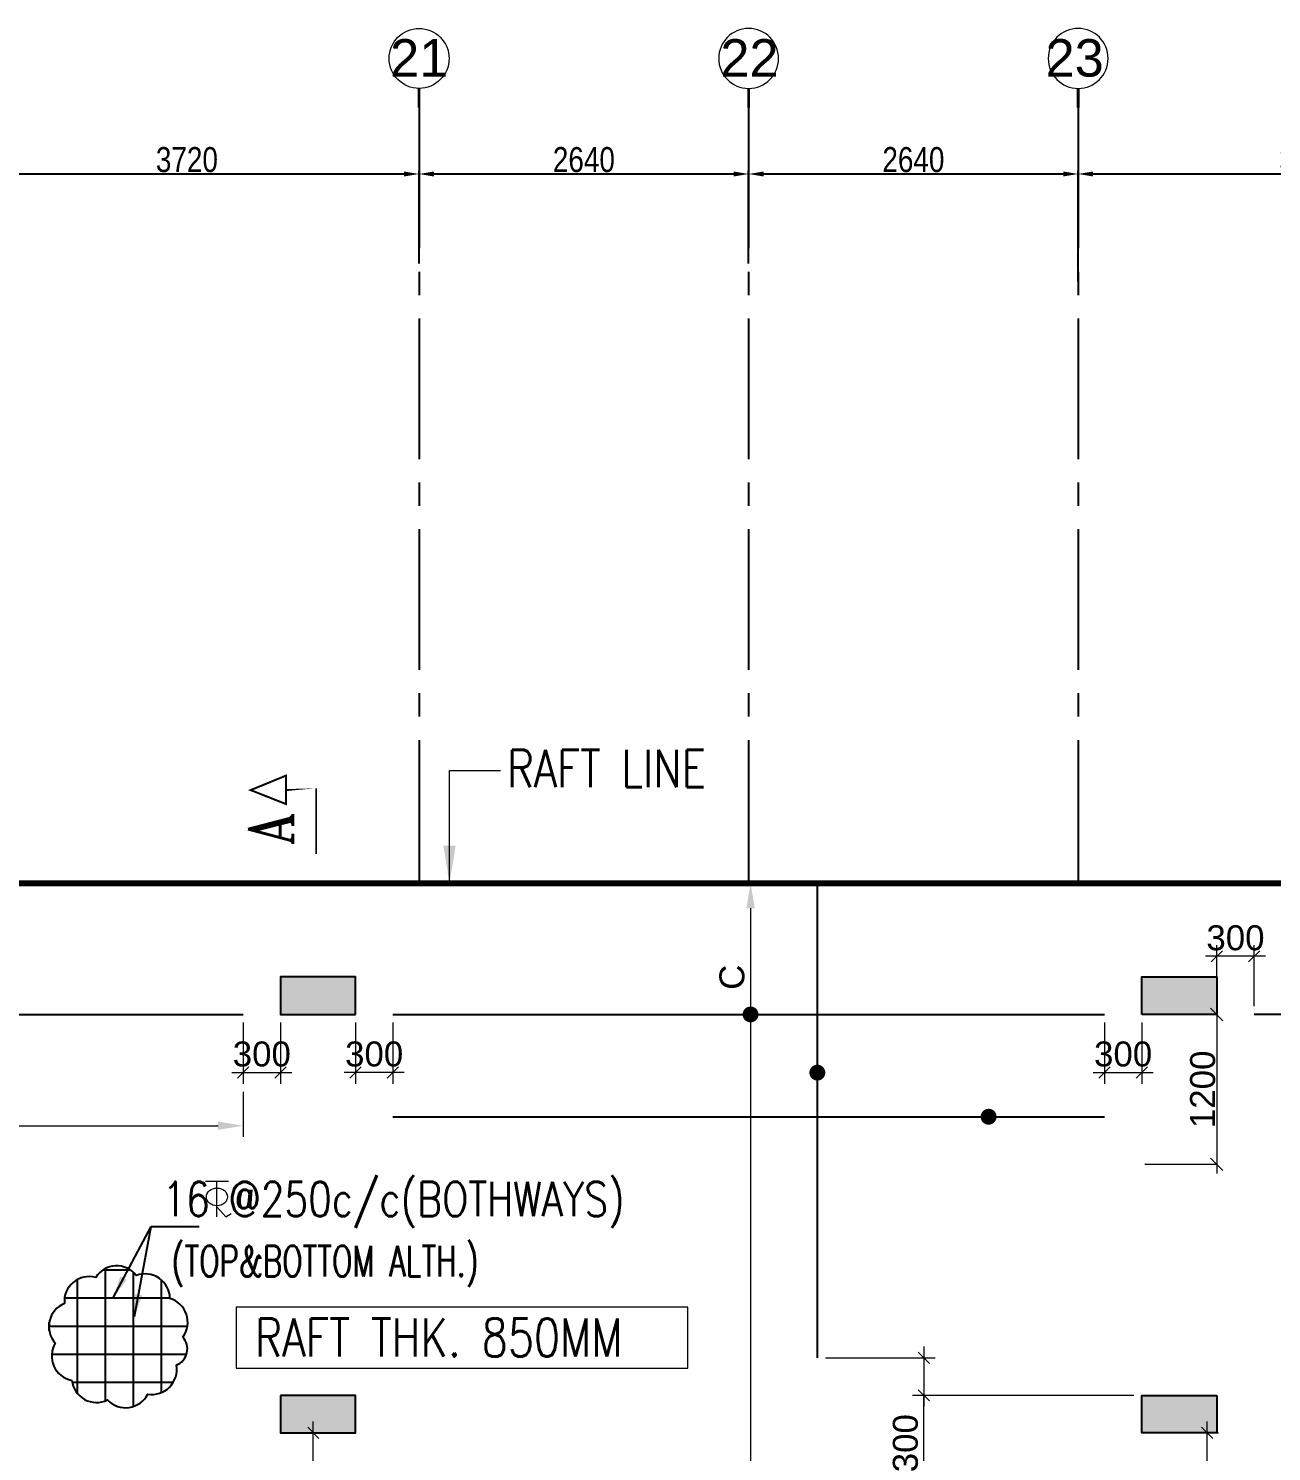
# Model space of a CAD drawing. Header units: millimetres. Extents: x 1123469 to 1883119, y -126924 to 196924.
# Drawn here: x 1838344 to 1848303, y 150593 to 161988 of the extents above; entities that cross this region are included whole.
import ezdxf
from ezdxf.enums import TextEntityAlignment as Align

# ---------------------------------------------------------------- set-up
doc = ezdxf.new("R2010")
doc.units = ezdxf.units.MM
doc.header["$LTSCALE"] = 500
doc.header["$MEASUREMENT"] = 0
doc.header["$PDMODE"] = 34
for name, pattern in [('1', [0]), ('CONTINOUS', [0]), ('DASHED2', [0.375, 0.25, -0.125]), ('Site$0$CENTER2', [1.125, 0.75, -0.125, 0.125, -0.125])]:
    doc.linetypes.add(name, pattern=pattern)
doc.layers.get('Defpoints').update_dxf_attribs({"lineweight": 0})
for name, color, linetype in [('3BEAM NO', 6, 'Continuous'), ('beam', 4, '1'), ('COL. DIM', 3, 'Continuous'), ('GRID', 7, 'Continuous'), ('GRID DIM', 7, 'Continuous'), ('reinf.', 4, 'Continuous'), ('TEX', 7, 'Continuous'), ('TEXT-20', 3, 'Continuous'), ('TOWER AREA COLUMN.', 6, 'Continuous')]:
    doc.layers.add(name, color=color, linetype=linetype)
for name, color, linetype, lineweight in [('ARWO', 1, 'Continuous', 18), ('CUT OUT', 1, 'Continuous', 13), ('dim-M', 1, 'Continuous', 15), ('FOOTING', 1, 'Continuous', 15), ('GRID NO.', 7, 'Continuous', 20), ('TEXT', 7, 'Continuous', 13), ('TOWER COL HATCH', 253, 'Continuous', 20)]:
    doc.layers.add(name, color=color, linetype=linetype, lineweight=lineweight)
doc.styles.add('2MM', font='romans.shx', dxfattribs={"width": 0.7})
doc.styles.add('3mm', font='arial.ttf')
doc.styles.add('D50', font='arial.ttf', dxfattribs={"width": 0.8})
doc.styles.add('RT', font='romant.shx', dxfattribs={"height": 8})
doc.styles.add('S-T', font='romans.shx')
doc.styles.add('ST5', font='simplex.shx', dxfattribs={"width": 0.85})
doc.dimstyles.new('INNER DIM', dxfattribs={"dimtxt": 200, "dimasz": 120, "dimexe": 25, "dimexo": 25, "dimgap": 12, "dimtad": 1, "dimdec": 0, "dimrnd": 5, "dimzin": 0, "dimdsep": 46, "dimtxsty": 'D50', "dimcen": 0.09, "dimdle": 25, "dimclrt": 6, "dimadec": 0, "dimazin": 0, "dimtfac": 1, "dimtdec": 0, "dimtofl": 0, "dimtmove": 1, "dimatfit": 3, "dimfxl": 75, "dimtolj": 1, "dimtzin": 0, "dimarcsym": 0})
doc.dimstyles.new('PARAMVEER', dxfattribs={"dimtxt": 200, "dimasz": 100, "dimexe": 0, "dimexo": 25, "dimgap": 10, "dimtad": 1, "dimdec": 0, "dimrnd": 5, "dimzin": 0, "dimdsep": 46, "dimtxsty": '3mm', "dimblk": 'OBLIQUE', "dimcen": 0.09, "dimdle": 75, "dimclrd": 1, "dimclre": 1, "dimclrt": 3, "dimadec": 0, "dimazin": 0, "dimtfac": 1, "dimtdec": 0, "dimtmove": 1, "dimatfit": 3, "dimfxl": 100, "dimtolj": 1, "dimtzin": 0, "dimlwd": 18, "dimlwe": 5, "dimarcsym": 0})
doc.dimstyles.new('RAJESH', dxfattribs={"dimtxt": 200, "dimasz": 180, "dimexe": 100, "dimexo": 250, "dimgap": 50, "dimtad": 2, "dimdec": 0, "dimzin": 1, "dimdsep": 46, "dimtxsty": '2MM', "dimblk": 'OBLIQUE', "dimcen": 0, "dimdle": 100, "dimclrd": 1, "dimclre": 1, "dimclrt": 3, "dimadec": 0, "dimazin": 0, "dimtfac": 1, "dimtdec": 0, "dimtix": 1, "dimtmove": 2, "dimatfit": 3, "dimfxl": 1, "dimtolj": 1, "dimlwd": -1, "dimarcsym": 0})
doc.dimstyles.new('S-T50', dxfattribs={"dimtxt": 110, "dimasz": 100, "dimexe": 100, "dimexo": 50, "dimgap": 50, "dimtad": 1, "dimdec": 0, "dimrnd": 5, "dimtxsty": 'S-T', "dimblk": 'OBLIQUE', "dimcen": 2.5, "dimdle": 100, "dimclrd": 1, "dimclre": 1, "dimclrt": 3, "dimadec": 0, "dimazin": 0, "dimtfac": 1, "dimtdec": 0, "dimtix": 1, "dimtmove": 2, "dimatfit": 3, "dimfxl": 1, "dimlwd": -1, "dimlwe": -1, "dimarcsym": 0})

# ---------------------------------------------------------------- blocks, each defined once
blk = doc.blocks.new('GRID MARK')
at = {"layer": 'GRID NO.', "const_width": 50}
blk.add_lwpolyline([(0, -541.264632669976), (0, -891.2646326699759)], dxfattribs=at)
at = {"layer": 'GRID NO.'}
blk.add_circle((0, 0), 541.2646326700032, dxfattribs=at)
at = {"layer": 'GRID NO.', "style": 'D50', "width": 0.8}
blk.add_attdef('Y1', text='', height=500, dxfattribs=at).set_placement((-32.59592988342047, -267.1838401062414), align=Align.CENTER)
blk = doc.blocks.new('*D3183')
at = {"layer": 'Defpoints', "color": 0, "linetype": 'Continuous', "transparency": 16777216}
for p in [(1841473.667064138, 160822.2281617186), (1837753.667064138, 160080.4967708972), (1841473.667064138, 160080.4967708972)]:
    blk.add_point(p, dxfattribs=at)
at = {"layer": 'GRID DIM', "color": 0, "linetype": 'Continuous', "lineweight": -2, "transparency": 16777216}
for p, q in [((1837753.667064138, 160105.4967708972), (1837753.667064138, 160847.2281617186)), ((1841473.667064138, 160105.4967708972), (1841473.667064138, 160847.2281617186))]:
    blk.add_line(p, q, dxfattribs=at)
at = {"layer": 'GRID DIM', "linetype": 'Continuous', "lineweight": -2, "transparency": 16777216}
blk.add_line((1837873.667064138, 160822.2281617186), (1841353.667064138, 160822.2281617186), dxfattribs=at)
at = {"layer": 'GRID DIM', "linetype": 'Continuous', "transparency": 16777216}
for points in [[(1837873.667064138, 160842.2281617186), (1837873.667064138, 160802.2281617186), (1837753.667064138, 160822.2281617186)], [(1841353.667064138, 160842.2281617186), (1841353.667064138, 160802.2281617186), (1841473.667064138, 160822.2281617186)]]:
    blk.add_solid(points, dxfattribs=at)
at = {"layer": 'GRID DIM', "linetype": 'Continuous', "transparency": 16777216, "insert": (1839613.667064138, 160936.4109720869), "char_height": 200, "attachment_point": 5, "style": 'D50'}
blk.add_mtext('\\A1;3720', dxfattribs=at)
blk = doc.blocks.new('*D3184')
at = {"layer": 'Defpoints', "color": 0, "linetype": 'Continuous', "transparency": 16777216}
for p in [(1844113.667064139, 160822.2281617186), (1841473.667064138, 160080.4967708972), (1844113.667064139, 160080.4967708972)]:
    blk.add_point(p, dxfattribs=at)
at = {"layer": 'GRID DIM', "color": 0, "linetype": 'Continuous', "lineweight": -2, "transparency": 16777216}
for p, q in [((1841473.667064138, 160105.4967708972), (1841473.667064138, 160847.2281617186)), ((1844113.667064139, 160105.4967708972), (1844113.667064139, 160847.2281617186))]:
    blk.add_line(p, q, dxfattribs=at)
at = {"layer": 'GRID DIM', "linetype": 'Continuous', "lineweight": -2, "transparency": 16777216}
blk.add_line((1841593.667064138, 160822.2281617186), (1843993.667064139, 160822.2281617186), dxfattribs=at)
at = {"layer": 'GRID DIM', "linetype": 'Continuous', "transparency": 16777216}
for points in [[(1841593.667064138, 160842.2281617186), (1841593.667064138, 160802.2281617186), (1841473.667064138, 160822.2281617186)], [(1843993.667064139, 160842.2281617186), (1843993.667064139, 160802.2281617186), (1844113.667064139, 160822.2281617186)]]:
    blk.add_solid(points, dxfattribs=at)
at = {"layer": 'GRID DIM', "linetype": 'Continuous', "transparency": 16777216, "insert": (1842793.667064139, 160936.3427592629), "char_height": 200, "attachment_point": 5, "style": 'D50'}
blk.add_mtext('\\A1;2640', dxfattribs=at)
blk = doc.blocks.new('*D3185')
at = {"layer": 'Defpoints', "color": 0, "linetype": 'Continuous', "transparency": 16777216}
for p in [(1846753.667064139, 160822.2281617186), (1844113.667064139, 160080.4967708972), (1846753.667064139, 159938.6105081319)]:
    blk.add_point(p, dxfattribs=at)
at = {"layer": 'GRID DIM', "color": 0, "linetype": 'Continuous', "lineweight": -2, "transparency": 16777216}
for p, q in [((1844113.667064139, 160105.4967708972), (1844113.667064139, 160847.2281617186)), ((1846753.667064139, 159963.6105081319), (1846753.667064139, 160847.2281617186))]:
    blk.add_line(p, q, dxfattribs=at)
at = {"layer": 'GRID DIM', "linetype": 'Continuous', "lineweight": -2, "transparency": 16777216}
blk.add_line((1844233.667064139, 160822.2281617186), (1846633.667064139, 160822.2281617186), dxfattribs=at)
at = {"layer": 'GRID DIM', "linetype": 'Continuous', "transparency": 16777216}
for points in [[(1844233.667064139, 160842.2281617186), (1844233.667064139, 160802.2281617186), (1844113.667064139, 160822.2281617186)], [(1846633.667064139, 160842.2281617186), (1846633.667064139, 160802.2281617186), (1846753.667064139, 160822.2281617186)]]:
    blk.add_solid(points, dxfattribs=at)
at = {"layer": 'GRID DIM', "linetype": 'Continuous', "transparency": 16777216, "insert": (1845433.667064139, 160936.3427592629), "char_height": 200, "attachment_point": 5, "style": 'D50'}
blk.add_mtext('\\A1;2640', dxfattribs=at)
blk = doc.blocks.new('*D3186')
at = {"layer": 'Defpoints', "color": 0, "linetype": 'Continuous', "transparency": 16777216}
for p in [(1850473.667064139, 160822.2281617186), (1846753.667064139, 159938.6105081319), (1850473.667064139, 159938.6105081319)]:
    blk.add_point(p, dxfattribs=at)
at = {"layer": 'GRID DIM', "color": 0, "linetype": 'Continuous', "lineweight": -2, "transparency": 16777216}
for p, q in [((1846753.667064139, 159963.6105081319), (1846753.667064139, 160847.2281617186)), ((1850473.667064139, 159963.6105081319), (1850473.667064139, 160847.2281617186))]:
    blk.add_line(p, q, dxfattribs=at)
at = {"layer": 'GRID DIM', "linetype": 'Continuous', "lineweight": -2, "transparency": 16777216}
blk.add_line((1846873.667064139, 160822.2281617186), (1850353.667064139, 160822.2281617186), dxfattribs=at)
at = {"layer": 'GRID DIM', "linetype": 'Continuous', "transparency": 16777216}
for points in [[(1846873.667064139, 160842.2281617186), (1846873.667064139, 160802.2281617186), (1846753.667064139, 160822.2281617186)], [(1850353.667064139, 160842.2281617186), (1850353.667064139, 160802.2281617186), (1850473.667064139, 160822.2281617186)]]:
    blk.add_solid(points, dxfattribs=at)
at = {"layer": 'GRID DIM', "linetype": 'Continuous', "transparency": 16777216, "insert": (1848613.667064139, 160936.4109720869), "char_height": 200, "attachment_point": 5, "style": 'D50'}
blk.add_mtext('\\A1;3720', dxfattribs=at)
blk = doc.blocks.new('3tgra')
at = {"layer": 'TOWER COL HATCH'}
h = blk.add_hatch(color=253, dxfattribs=at)
h.dxf.hatch_style = 1
h.paths.add_polyline_path([(1400720.631024875, 91121.73729159398), (1400720.631024875, 91421.73729159398), (1400120.631024875, 91421.73729159398), (1400120.631024875, 91121.73729159398)])
h = blk.add_hatch(color=253, dxfattribs=at)
h.dxf.hatch_style = 1
h.paths.add_polyline_path([(1400120.631024875, 88071.7372915938), (1400120.631024875, 87771.7372915938), (1400720.631024875, 87771.7372915938), (1400720.631024875, 88071.7372915938)])
at = {"layer": 'TOWER AREA COLUMN.', "color": 4}
for points in [[(1400720.631024875, 91121.73729159398), (1400720.631024875, 91421.73729159398), (1400120.631024875, 91421.73729159398), (1400120.631024875, 91121.73729159398)], [(1400120.631024875, 88071.7372915938), (1400120.631024875, 87771.7372915938), (1400720.631024875, 87771.7372915938), (1400720.631024875, 88071.7372915938)]]:
    blk.add_lwpolyline(points, close=True, dxfattribs=at)
blk = doc.blocks.new('A$C07511412')
at = {"layer": 'TEXT', "color": 3, "ltscale": 0.2}
for p, q in [((75.49973801989108, 115.8678531404584), (0.9697080589830877, 115.8678531404584)), ((38.23472303990275, 2.27591954172e-05), (38.23472303990275, 115.8678531404584)), ((38.23472303990275, 33.56740790698677), (67.50152007676661, 0.033050396014005)), ((67.50152007676661, 0.033050396014005), (84.94087022822349, 11.19509466551244))]:
    blk.add_line(p, q, dxfattribs=at)
blk.add_ellipse((38.23472303990275, 65.43420508177951), major_axis=(34.34102606323881, 1.676506e-10), ratio=0.8386295876947087, dxfattribs=at)
blk = doc.blocks.new('_Oblique')
at = {"color": 0, "linetype": 'ByBlock', "lineweight": -2}
blk.add_line((-0.5, -0.5), (0.5, 0.5), dxfattribs=at)
blk = doc.blocks.new('*D3298')
at = {"layer": 'COL. DIM', "color": 1, "linetype": 'CONTINOUS', "lineweight": 5, "ltscale": 10, "transparency": 16777216}
for p, q in [((1840963.667377646, 154027.7452281606), (1840963.667377646, 153537.4947950125)), ((1841263.667377646, 154027.7452281606), (1841263.667377646, 153537.4947950125))]:
    blk.add_line(p, q, dxfattribs=at)
at = {"layer": 'COL. DIM', "color": 1, "lineweight": 18, "ltscale": 10, "transparency": 16777216}
blk.add_line((1841353.667377646, 153627.4947950125), (1840873.667377646, 153627.4947950125), dxfattribs=at)
at = {"layer": 'Defpoints', "color": 0, "ltscale": 10, "transparency": 16777216}
for p in [(1840963.667377646, 154092.7452281606), (1841263.667377646, 154092.7452281606), (1840963.667377646, 153627.4947950125)]:
    blk.add_point(p, dxfattribs=at)
at = {"layer": 'COL. DIM', "color": 1, "lineweight": 18, "ltscale": 10, "transparency": 16777216, "xscale": 90, "yscale": 90, "zscale": 90, "rotation": 180}
blk.add_blockref('_Oblique', (1840963.667377646, 153627.4947950125), dxfattribs=at)
at = {"layer": 'COL. DIM', "color": 1, "lineweight": 18, "ltscale": 10, "transparency": 16777216, "xscale": 90, "yscale": 90, "zscale": 90}
blk.add_blockref('_Oblique', (1841263.667377646, 153627.4947950125), dxfattribs=at)
at = {"layer": 'COL. DIM', "color": 3, "ltscale": 10, "transparency": 16777216, "insert": (1841113.667377646, 153774.6776053808), "char_height": 200, "attachment_point": 5, "style": '3mm'}
blk.add_mtext('\\A1;300', dxfattribs=at)
blk = doc.blocks.new('*D3299')
at = {"layer": 'COL. DIM', "color": 1, "linetype": 'CONTINOUS', "lineweight": 5, "ltscale": 10, "transparency": 16777216}
for p, q in [((1844138.054579592, 155142.7452281606), (1844039.267222906, 155142.7452281606)), ((1843974.639213237, 149342.7452281604), (1844219.267222906, 149342.7452281604))]:
    blk.add_line(p, q, dxfattribs=at)
at = {"layer": 'COL. DIM', "color": 1, "lineweight": 18, "ltscale": 10, "transparency": 16777216}
blk.add_line((1844129.267222906, 154942.7452281606), (1844129.267222906, 149542.7452281604), dxfattribs=at)
at = {"layer": 'COL. DIM', "color": 1, "ltscale": 10, "transparency": 16777216}
for points in [[(1844095.933889572, 154942.7452281606), (1844162.600556239, 154942.7452281606), (1844129.267222906, 155142.7452281606)], [(1844095.933889572, 149542.7452281604), (1844162.600556239, 149542.7452281604), (1844129.267222906, 149342.7452281604)]]:
    blk.add_solid(points, dxfattribs=at)
at = {"layer": 'Defpoints', "color": 0, "ltscale": 10, "transparency": 16777216}
for p in [(1844203.054579592, 155142.7452281606), (1843909.639213237, 149342.7452281604), (1844129.267222906, 149342.7452281604)]:
    blk.add_point(p, dxfattribs=at)
at = {"layer": 'COL. DIM', "color": 3, "ltscale": 10, "transparency": 16777216, "insert": (1843980.856581683, 154390.6294391993), "char_height": 200, "attachment_point": 5, "rotation": 90, "style": '3mm'}
blk.add_mtext('\\A1;C', dxfattribs=at)
blk = doc.blocks.new('*D3300')
at = {"layer": 'COL. DIM', "color": 1, "linetype": 'CONTINOUS', "lineweight": 5, "ltscale": 10, "transparency": 16777216}
for p, q in [((1846963.666750632, 154027.7452281606), (1846963.666750632, 153537.4947950125)), ((1847263.666750632, 154027.7452281606), (1847263.666750632, 153537.4947950125))]:
    blk.add_line(p, q, dxfattribs=at)
at = {"layer": 'COL. DIM', "color": 1, "lineweight": 18, "ltscale": 10, "transparency": 16777216}
blk.add_line((1846873.666750632, 153627.4947950125), (1847353.666750632, 153627.4947950125), dxfattribs=at)
at = {"layer": 'Defpoints', "color": 0, "ltscale": 10, "transparency": 16777216}
for p in [(1846963.666750632, 154092.7452281606), (1847263.666750632, 154092.7452281606), (1847263.666750632, 153627.4947950125)]:
    blk.add_point(p, dxfattribs=at)
at = {"layer": 'COL. DIM', "color": 1, "lineweight": 18, "ltscale": 10, "transparency": 16777216, "xscale": 90, "yscale": 90, "zscale": 90, "rotation": 180}
blk.add_blockref('_Oblique', (1846963.666750632, 153627.4947950125), dxfattribs=at)
at = {"layer": 'COL. DIM', "color": 1, "lineweight": 18, "ltscale": 10, "transparency": 16777216, "xscale": 90, "yscale": 90, "zscale": 90}
blk.add_blockref('_Oblique', (1847263.666750632, 153627.4947950125), dxfattribs=at)
at = {"layer": 'COL. DIM', "color": 3, "ltscale": 10, "transparency": 16777216, "insert": (1847113.666750632, 153774.6776053808), "char_height": 200, "attachment_point": 5, "style": '3mm'}
blk.add_mtext('\\A1;300', dxfattribs=at)
blk = doc.blocks.new('*D3304')
at = {"layer": 'COL. DIM', "color": 1, "linetype": 'CONTINOUS', "lineweight": 5, "ltscale": 10, "transparency": 16777216}
for p, q in [((1840063.667377646, 154027.7452281606), (1840063.667377646, 153537.4947950125)), ((1840363.667377646, 154027.7452281606), (1840363.667377646, 153537.4947950125))]:
    blk.add_line(p, q, dxfattribs=at)
at = {"layer": 'COL. DIM', "color": 1, "lineweight": 18, "ltscale": 10, "transparency": 16777216}
blk.add_line((1839973.667377646, 153627.4947950125), (1840453.667377646, 153627.4947950125), dxfattribs=at)
at = {"layer": 'Defpoints', "color": 0, "ltscale": 10, "transparency": 16777216}
for p in [(1840063.667377646, 154092.7452281606), (1840363.667377646, 154092.7452281606), (1840363.667377646, 153627.4947950125)]:
    blk.add_point(p, dxfattribs=at)
at = {"layer": 'COL. DIM', "color": 1, "lineweight": 18, "ltscale": 10, "transparency": 16777216, "xscale": 90, "yscale": 90, "zscale": 90, "rotation": 180}
blk.add_blockref('_Oblique', (1840063.667377646, 153627.4947950125), dxfattribs=at)
at = {"layer": 'COL. DIM', "color": 1, "lineweight": 18, "ltscale": 10, "transparency": 16777216, "xscale": 90, "yscale": 90, "zscale": 90}
blk.add_blockref('_Oblique', (1840363.667377646, 153627.4947950125), dxfattribs=at)
at = {"layer": 'COL. DIM', "color": 3, "ltscale": 10, "transparency": 16777216, "insert": (1840213.667377646, 153774.6776053808), "char_height": 200, "attachment_point": 5, "style": '3mm'}
blk.add_mtext('\\A1;300', dxfattribs=at)
blk = doc.blocks.new('*D3309')
at = {"layer": 'COL. DIM', "color": 1, "lineweight": 18, "ltscale": 10, "transparency": 16777216}
for p, q in [((1840626.096946226, 150352.7452281605), (1840626.096946226, 150832.7452281605)), ((1840626.096946226, 149795.3162365422), (1840626.096946226, 150442.7452281605))]:
    blk.add_line(p, q, dxfattribs=at)
at = {"layer": 'COL. DIM', "color": 1, "linetype": 'CONTINOUS', "lineweight": 5, "ltscale": 10, "transparency": 16777216}
for p, q in [((1840898.667377647, 150742.7452281605), (1840536.096946226, 150742.7452281605)), ((1840841.756339266, 150442.7452281605), (1840536.096946226, 150442.7452281605))]:
    blk.add_line(p, q, dxfattribs=at)
at = {"layer": 'Defpoints', "color": 0, "ltscale": 10, "transparency": 16777216}
for p in [(1840626.096946226, 150742.7452281605), (1840963.667377647, 150742.7452281605), (1840906.756339266, 150442.7452281605)]:
    blk.add_point(p, dxfattribs=at)
at = {"layer": 'COL. DIM', "color": 1, "lineweight": 18, "ltscale": 10, "transparency": 16777216, "xscale": 90, "yscale": 90, "zscale": 90}
for p, rotation in [((1840626.096946226, 150742.7452281605), 90), ((1840626.096946226, 150442.7452281605), 270)]:
    blk.add_blockref('_Oblique', p, dxfattribs=dict(at, rotation=rotation))
at = {"layer": 'COL. DIM', "color": 3, "ltscale": 10, "transparency": 16777216, "insert": (1840478.914135858, 150060.8482965689), "char_height": 200, "attachment_point": 5, "rotation": 90, "style": '3mm'}
blk.add_mtext('\\A1;300', dxfattribs=at)
blk = doc.blocks.new('*D3262')
at = {"layer": 'COL. DIM', "color": 1, "linetype": 'CONTINOUS', "lineweight": 5, "ltscale": 10, "transparency": 16777216}
for p, q in [((1835973.667377645, 153472.4947950125), (1835973.667377645, 153111.600768899)), ((1840063.667377646, 153472.4947950125), (1840063.667377646, 153111.600768899))]:
    blk.add_line(p, q, dxfattribs=at)
at = {"layer": 'COL. DIM', "color": 1, "lineweight": 18, "ltscale": 10, "transparency": 16777216}
blk.add_line((1836173.667377645, 153201.600768899), (1839863.667377646, 153201.600768899), dxfattribs=at)
at = {"layer": 'COL. DIM', "color": 1, "ltscale": 10, "transparency": 16777216}
for points in [[(1836173.667377645, 153234.9341022324), (1836173.667377645, 153168.2674355657), (1835973.667377645, 153201.600768899)], [(1839863.667377646, 153234.9341022324), (1839863.667377646, 153168.2674355657), (1840063.667377646, 153201.600768899)]]:
    blk.add_solid(points, dxfattribs=at)
at = {"layer": 'Defpoints', "color": 0, "ltscale": 10, "transparency": 16777216}
for p in [(1835973.667377645, 153537.4947950125), (1840063.667377646, 153537.4947950125), (1840063.667377646, 153201.600768899)]:
    blk.add_point(p, dxfattribs=at)
at = {"layer": 'COL. DIM', "color": 3, "ltscale": 10, "transparency": 16777216, "insert": (1836971.020274057, 153348.3060894993), "char_height": 200, "attachment_point": 5, "style": '3mm'}
blk.add_mtext('\\A1;J', dxfattribs=at)
blk = doc.blocks.new('*D3365')
at = {"layer": 'COL. DIM', "color": 1, "linetype": 'CONTINOUS', "lineweight": 5, "ltscale": 10, "transparency": 16777216}
for p, q in [((1844728.94608474, 151342.7452281604), (1845607.429426763, 151342.7452281604)), ((1847198.666750633, 151042.7452281605), (1845427.429426763, 151042.7452281605))]:
    blk.add_line(p, q, dxfattribs=at)
at = {"layer": 'COL. DIM', "color": 1, "lineweight": 18, "ltscale": 10, "transparency": 16777216}
for p, q in [((1845517.429426763, 151432.7452281604), (1845517.429426763, 150952.7452281605)), ((1845517.429426763, 150393.963889852), (1845517.429426763, 151042.7452281605))]:
    blk.add_line(p, q, dxfattribs=at)
at = {"layer": 'Defpoints', "color": 0, "ltscale": 10, "transparency": 16777216}
for p in [(1844663.94608474, 151342.7452281604), (1845517.429426763, 151042.7452281605), (1847263.666750633, 151042.7452281605)]:
    blk.add_point(p, dxfattribs=at)
at = {"layer": 'COL. DIM', "color": 1, "lineweight": 18, "ltscale": 10, "transparency": 16777216, "xscale": 90, "yscale": 90, "zscale": 90}
for p, rotation in [((1845517.429426763, 151342.7452281604), 90), ((1845517.429426763, 151042.7452281605), 270)]:
    blk.add_blockref('_Oblique', p, dxfattribs=dict(at, rotation=rotation))
at = {"layer": 'COL. DIM', "color": 3, "ltscale": 10, "transparency": 16777216, "insert": (1845370.246616394, 150659.4959498788), "char_height": 200, "attachment_point": 5, "rotation": 90, "style": '3mm'}
blk.add_mtext('\\A1;300', dxfattribs=at)
blk = doc.blocks.new('*D3366')
at = {"layer": 'beam', "color": 1, "lineweight": 5, "ltscale": 10, "transparency": 16777216}
for p, q in [((1847493.756344415, 154092.7452281607), (1847863.666750637, 154092.7452281607)), ((1847288.666750633, 152892.7452281606), (1847863.666750637, 152892.7452281606))]:
    blk.add_line(p, q, dxfattribs=at)
at = {"layer": 'beam', "color": 1, "lineweight": 18, "ltscale": 10, "transparency": 16777216}
blk.add_line((1847863.666750637, 154167.7452281607), (1847863.666750637, 152817.7452281606), dxfattribs=at)
at = {"layer": 'Defpoints', "color": 0, "ltscale": 10, "transparency": 16777216}
for p in [(1847468.756344415, 154092.7452281607), (1847263.666750633, 152892.7452281606), (1847863.666750637, 152892.7452281606)]:
    blk.add_point(p, dxfattribs=at)
at = {"layer": 'beam', "color": 1, "lineweight": 18, "ltscale": 10, "transparency": 16777216, "xscale": 100, "yscale": 100, "zscale": 100}
for p, rotation in [((1847863.666750637, 154092.7452281607), 90), ((1847863.666750637, 152892.7452281606), 270)]:
    blk.add_blockref('_Oblique', p, dxfattribs=dict(at, rotation=rotation))
at = {"layer": 'beam', "color": 3, "ltscale": 10, "transparency": 16777216, "insert": (1847751.552153093, 153492.7452281601), "char_height": 200, "attachment_point": 5, "rotation": 90, "style": '3mm'}
blk.add_mtext('\\A1;1200', dxfattribs=at)
blk = doc.blocks.new('*D3404')
at = {"layer": 'COL. DIM', "color": 1, "linetype": 'CONTINOUS', "lineweight": 5, "ltscale": 10, "transparency": 16777216}
for p, q in [((1847863.667377512, 154157.7452281606), (1847863.667377512, 154647.9956613087)), ((1848163.667377512, 154157.7452281606), (1848163.667377512, 154647.9956613087))]:
    blk.add_line(p, q, dxfattribs=at)
at = {"layer": 'COL. DIM', "color": 1, "lineweight": 18, "ltscale": 10, "transparency": 16777216}
blk.add_line((1848253.667377512, 154557.9956613087), (1847773.667377512, 154557.9956613087), dxfattribs=at)
at = {"layer": 'Defpoints', "color": 0, "ltscale": 10, "transparency": 16777216}
for p in [(1847863.667377512, 154557.9956613087), (1847863.667377512, 154092.7452281606), (1848163.667377512, 154092.7452281606)]:
    blk.add_point(p, dxfattribs=at)
at = {"layer": 'COL. DIM', "color": 1, "lineweight": 18, "ltscale": 10, "transparency": 16777216, "xscale": 90, "yscale": 90, "zscale": 90, "rotation": 180}
blk.add_blockref('_Oblique', (1847863.667377512, 154557.9956613087), dxfattribs=at)
at = {"layer": 'COL. DIM', "color": 1, "lineweight": 18, "ltscale": 10, "transparency": 16777216, "xscale": 90, "yscale": 90, "zscale": 90}
blk.add_blockref('_Oblique', (1848163.667377512, 154557.9956613087), dxfattribs=at)
at = {"layer": 'COL. DIM', "color": 3, "ltscale": 10, "transparency": 16777216, "insert": (1848013.667377512, 154705.178471677), "char_height": 200, "attachment_point": 5, "style": '3mm'}
blk.add_mtext('\\A1;300', dxfattribs=at)
blk = doc.blocks.new('*D3409')
at = {"layer": 'COL. DIM', "color": 1, "lineweight": 18, "ltscale": 10, "transparency": 16777216}
for p, q in [((1847786.74154292, 150352.7452281605), (1847786.74154292, 150832.7452281605)), ((1847786.74154292, 149795.3162365422), (1847786.74154292, 150442.7452281605))]:
    blk.add_line(p, q, dxfattribs=at)
at = {"layer": 'COL. DIM', "color": 1, "linetype": 'CONTINOUS', "lineweight": 5, "ltscale": 10, "transparency": 16777216}
for p, q in [((1847328.667377513, 150742.7452281605), (1847876.74154292, 150742.7452281605)), ((1847385.578415894, 150442.7452281605), (1847876.74154292, 150442.7452281605))]:
    blk.add_line(p, q, dxfattribs=at)
at = {"layer": 'Defpoints', "color": 0, "ltscale": 10, "transparency": 16777216}
for p in [(1847263.667377513, 150742.7452281605), (1847786.74154292, 150742.7452281605), (1847320.578415894, 150442.7452281605)]:
    blk.add_point(p, dxfattribs=at)
at = {"layer": 'COL. DIM', "color": 1, "lineweight": 18, "ltscale": 10, "transparency": 16777216, "xscale": 90, "yscale": 90, "zscale": 90}
for p, rotation in [((1847786.74154292, 150742.7452281605), 90), ((1847786.74154292, 150442.7452281605), 270)]:
    blk.add_blockref('_Oblique', p, dxfattribs=dict(at, rotation=rotation))
at = {"layer": 'COL. DIM', "color": 3, "ltscale": 10, "transparency": 16777216, "insert": (1847639.558732551, 150060.8482965689), "char_height": 200, "attachment_point": 5, "rotation": 90, "style": '3mm'}
blk.add_mtext('\\A1;300', dxfattribs=at)

msp = doc.modelspace()

# ---------------------------------------------------------------- hatches: boundary and pattern name
at = {"layer": 'TEX', "linetype": 'DASHED2'}
h = msp.add_hatch(dxfattribs=at)
h.set_pattern_fill('ANSI37', color=4, scale=1800.629999999999, angle=44.99999999998088, style=0)
h.set_pattern_definition([(90, (933694.2988472828, -929906.1162910084), (-225.0787499999999, 7.51373363527818e-11), []), (179.9999999999809, (933694.2988472828, -929906.1162910084), (-7.515353672715719e-11, -225.0787499999997), [])])
h.paths.add_polyline_path([(1839208.3138885, 152002.6735498328, 0.52056705), (1838882.740971342, 151986.951438788, 0.52056705), (1838632.574390169, 151777.9978773762, 0.52056705), (1838559.12059239, 151460.429855129, 0.5205670499999998), (1838692.125131017, 151162.8484345606, 0.5205670500000004), (1838977.727025759, 151005.7609847683, 0.5205670500000003), (1839300.270087872, 151052.7810043918, 0.5205670499999995), (1839529.138582808, 151284.8674563617, 0.5205670500000006), (1839581.162199924, 151509.7848561125, 0.5205670499999998), (1839477.450449243, 151818.7974479794, 0.5205670500000001)])

# ---------------------------------------------------------------- linework, layer by layer
at = {"layer": '3BEAM NO', "color": 4}
msp.add_line((1840406.723440784, 156004.8034034578, -7.851765953681421e-07), (1840406.723440784, 155777.4509371977, -7.843609217417224e-07), dxfattribs=at)
at = {"layer": '3BEAM NO', "color": 4, "extrusion": (-3.227238060428332e-09, -4.963612873298862e-18, 1), "const_width": 15.97339125}
for points, elevation in [([(1840406.723440779, 156004.8034034513), (1840406.723440779, 155777.4509371912), (1840124.475554255, 155888.9491802735), (1840406.723440779, 156004.8034034513)], -0.005940215801936264), ([(1840406.723440782, 155888.9491803229), (1840649.147149487, 155888.9491803182), (1840649.147149488, 155378.433949277)], -0.005940212984347014)]:
    msp.add_lwpolyline(points, dxfattribs=dict(at, elevation=elevation))
at = {"layer": 'dim-M', "color": 4, "ltscale": 10, "const_width": 63.75}
for points in [[(1844097.392222873, 154092.7452281606, 1), (1844161.142222873, 154092.7452281606, 1)], [(1844632.071084739, 153626.7782402954, 1), (1844695.821084739, 153626.7782402954, 1)], [(1846004.159109563, 153273.3717292882, 1), (1846067.909109563, 153273.3717292882, 1)]]:
    msp.add_lwpolyline(points, format="xyb", close=True, dxfattribs=at)
at = {"layer": 'FOOTING', "color": 3, "ltscale": 10, "const_width": 50}
msp.add_lwpolyline([(1830743.667377645, 155142.7452281606), (1857483.666750632, 155142.7452281606), (1857483.666750632, 156547.7452281606), (1859178.678790707, 156547.7452281606), (1859178.678790707, 157362.5897315882), (1863128.678947427, 157362.5897315882), (1863128.678633987, 158862.5897315888), (1872003.678790707, 158862.5897315888), (1872003.678790707, 148577.9045981659), (1883093.666762138, 148577.9045981659), (1883093.666762138, 126927.7677367545), (1874538.66675011, 126927.7677367545)], dxfattribs=at)
at = {"layer": 'GRID', "color": 16, "linetype": 'Site$0$CENTER2', "ltscale": 3}
for points in [[(1841473.667064138, 161352.1521294502), (1841473.667064138, 155142.7452281606)], [(1844113.667064139, 161352.1521294502), (1844113.667064139, 155142.7452281606)], [(1846753.667064139, 161352.1521294502), (1846753.667064139, 155142.7452281606)]]:
    msp.add_lwpolyline(points, dxfattribs=at)
at = {"layer": 'reinf.', "color": 4, "ltscale": 1.4}
for p, q in [((1844663.946084739, 155142.7452281606), (1844663.946084739, 151342.7452281603)), ((1835973.667377645, 154092.7452281606), (1840063.667377646, 154092.7452281606)), ((1841263.667377646, 154092.7452281606), (1846963.666750632, 154092.7452281606)), ((1852253.667377513, 154092.7452281606), (1848163.667377512, 154092.7452281606)), ((1841263.667377646, 153273.3717292882), (1846963.666750632, 153273.3717292882))]:
    msp.add_line(p, q, dxfattribs=at)
at = {"layer": 'TEX', "color": 2, "elevation": 0.0319103377877844}
msp.add_lwpolyline([(1839581.162199924, 151509.7848561125, 0.52056705), (1839477.450449243, 151818.7974479794, 0.52056705), (1839208.3138885, 152002.6735498328, 0.52056705), (1838882.740971342, 151986.951438788, 0.52056705), (1838632.574390169, 151777.9978773762, 0.52056705), (1838559.12059239, 151460.429855129, 0.52056705), (1838692.125131017, 151162.8484345606, 0.52056705), (1838977.727025759, 151005.7609847683, 0.52056705), (1839300.270087872, 151052.7810043918, 0.52056705), (1839529.138582808, 151284.8674563617, 0.52056705)], format="xyb", close=True, dxfattribs=at)
at = {"layer": 'TEXT', "color": 1}
msp.add_lwpolyline([(1840009.154654795, 151260.4290026902), (1843626.820182071, 151260.4290026902), (1843626.820182071, 151749.2914868576), (1840009.154654795, 151749.2914868576)], close=True, dxfattribs=at)

# ---------------------------------------------------------------- block references
at = {"layer": 'CUT OUT', "color": 4}
msp.add_blockref('3tgra', (440243.0363527704, 62971.0079365666), dxfattribs=at)
at = {"layer": 'CUT OUT', "color": 4, "xscale": -1}
msp.add_blockref('3tgra', (3247984.297775507, 62971.0079365666), dxfattribs=at)
at = {"layer": 'GRID NO.'}
ref = msp.add_blockref('GRID MARK', (1841473.667064138, 161747.4458193349), dxfattribs=dict(at, xscale=0.4435200000032785, yscale=0.4435200000032785, zscale=0.4435200000032785))
ref.add_attrib('Y1', '21', dxfattribs={"height": 300, "style": 'D50'}).set_placement((1841474.703010937, 161601.8715038148), align=Align.CENTER)
ref = msp.add_blockref('GRID MARK', (1844113.667064139, 161747.4458193349), dxfattribs=dict(at, xscale=-0.4435200000032785, yscale=0.4435200000032785, zscale=0.4435200000032785))
ref.add_attrib('Y1', '22', dxfattribs={"height": 300, "style": 'D50'}).set_placement((1844120.407379277, 161601.8715038148), align=Align.CENTER)
ref = msp.add_blockref('GRID MARK', (1846753.667064139, 161747.4458193349), dxfattribs=dict(at, xscale=-0.4435200000032785, yscale=0.4435200000032785, zscale=0.4435200000032785))
ref.add_attrib('Y1', '23', dxfattribs={"height": 300, "style": 'D50'}).set_placement((1846725.41420056, 161601.8715038148), align=Align.CENTER)
at = {"layer": 'reinf.', "color": 3, "xscale": 2.455512039427644, "yscale": 2.455512039427644, "zscale": 2.455512039427644}
msp.add_blockref('A$C07511412', (1839760.523439532, 152471.0341959847, 0.03191014030179368), dxfattribs=at)

# ---------------------------------------------------------------- texts
at = {"layer": 'TEXT', "color": 2, "style": 'ST5', "width": 0.8}
for s, height, p in [('RAFT LINE', 300, (1842178.617671901, 155911.8041867669)), ('RAFT THK. 850MM', 304.7219999999998, (1840157.896695313, 151353.5625313433))]:
    msp.add_text(s, height=height, dxfattribs=at).set_placement(p)
at = {"layer": 'TEXT', "color": 3, "style": 'ST5'}
for s, height, width, p in [('16 @250c/c(BOTHWAYS)', 277.0199999999998, 0.8, (1839416.867325147, 152476.1995027866, 0.03191132584051764)), ('(TOP&BOTTOM ALTH.)', 246.2399999999999, 0.7, (1839491.183897026, 151994.8211556637, 0.03191033778778422))]:
    msp.add_text(s, height=height, dxfattribs=dict(at, width=width)).set_placement(p)
at = {"layer": 'TEXT-20', "color": 7, "lineweight": 20, "ltscale": 0.2, "style": 'RT', "width": 0.85}
msp.add_text('A', height=359.401303125, rotation=90.00000002668041, dxfattribs=at).set_placement((1840463.344374896, 155446.385193417, 0.01387790206817088))

# ---------------------------------------------------------------- dimensions: what is measured, and where the dimension line sits
at = {"layer": 'beam', "color": 4, "ltscale": 10}
dim = msp.add_linear_dim(base=(1847863.666750637, 152892.7452281606), p1=(1847468.756344414, 154092.7452281606), p2=(1847263.666750632, 152892.7452281606), angle=90, dimstyle='PARAMVEER', override={"dimpost": '\\X', "dimfxl": 4, "dimarcsym": 1}, dxfattribs=at)
dim.commit()
dim.dimension.update_dxf_attribs({"geometry": '*D3366', "text_midpoint": (1847751.552153093, 153492.7452281601)})
at = {"layer": 'COL. DIM', "color": 6, "ltscale": 10}
dim = msp.add_linear_dim(base=(1844129.267222906, 149342.7452281604), p1=(1844203.054579591, 155142.7452281606), p2=(1843909.639213236, 149342.7452281603), angle=90, text='C', dimstyle='PARAMVEER', override={"dimasz": 200, "dimexe": 90, "dimexo": 65, "dimgap": 45, "dimpost": '\\X', "dimsah": 1, "dimdle": 90, "dimfxl": 0.18, "dimarcsym": 1}, dxfattribs=at)
dim.commit()
dim.dimension.update_dxf_attribs({"geometry": '*D3299', "text_midpoint": (1844129.267222883, 154390.6294391993), "dimtype": 160})
for base, p1, p2, angle, picture, middle in [((1847863.667377512, 154557.9956613087), (1848163.667377512, 154092.7452281606), (1847863.667377512, 154092.7452281606), 180, '*D3404', (1848013.667377512, 154557.9956613087)), ((1840963.667377646, 153627.4947950125), (1841263.667377646, 154092.7452281606), (1840963.667377646, 154092.7452281606), 180, '*D3298', (1841113.667377646, 153627.4947950125)), ((1845517.429426763, 151042.7452281605), (1844663.946084739, 151342.7452281603), (1847263.666750632, 151042.7452281605), 90, '*D3365', (1845517.429426759, 150659.4959498788)), ((1840626.096946226, 150742.7452281605), (1840906.756339265, 150442.7452281605), (1840963.667377646, 150742.7452281604), 270, '*D3309', (1840626.096946216, 150060.8482965689)), ((1847786.74154292, 150742.7452281605), (1847320.578415893, 150442.7452281605), (1847263.667377512, 150742.7452281604), 270, '*D3409', (1847601.237808942, 150060.8482965689))]:
    dim = msp.add_linear_dim(base=base, p1=p1, p2=p2, angle=angle, dimstyle='PARAMVEER', override={"dimasz": 90, "dimexe": 90, "dimexo": 65, "dimgap": 45, "dimpost": '\\X', "dimdle": 90, "dimfxl": 0.18, "dimarcsym": 1}, dxfattribs=at)
    dim.commit()
    dim.dimension.update_dxf_attribs({"geometry": picture, "text_midpoint": middle, "dimtype": 160})
for base, p1, p2, picture, middle in [((1840363.667377646, 153627.4947950125), (1840063.667377646, 154092.7452281606), (1840363.667377646, 154092.7452281606), '*D3304', (1840213.667377646, 153627.4947950125)), ((1847263.666750632, 153627.4947950125), (1846963.666750632, 154092.7452281606), (1847263.666750632, 154092.7452281606), '*D3300', (1847113.666750632, 153627.4947950125))]:
    dim = msp.add_linear_dim(base=base, p1=p1, p2=p2, dimstyle='PARAMVEER', override={"dimasz": 90, "dimexe": 90, "dimexo": 65, "dimgap": 45, "dimpost": '\\X', "dimdle": 90, "dimfxl": 0.18, "dimarcsym": 1}, dxfattribs=at)
    dim.commit()
    dim.dimension.update_dxf_attribs({"geometry": picture, "text_midpoint": middle, "dimtype": 160})
dim = msp.add_linear_dim(base=(1840063.667377646, 153201.600768899), p1=(1835973.667377645, 153537.4947950125), p2=(1840063.667377646, 153537.4947950125), text='J', dimstyle='PARAMVEER', override={"dimasz": 200, "dimexe": 90, "dimexo": 65, "dimgap": 45, "dimpost": '\\X', "dimsah": 1, "dimdle": 90, "dimfxl": 0.18, "dimarcsym": 1}, dxfattribs=at)
dim.commit()
dim.dimension.update_dxf_attribs({"geometry": '*D3262', "text_midpoint": (1836971.020274057, 153201.600768899), "dimtype": 160})
at = {"layer": 'GRID DIM', "color": 0, "linetype": 'Continuous'}
for base, p1, p2, picture, middle in [((1841473.667064138, 160822.2281617186), (1837753.667064138, 160080.4967708972), (1841473.667064138, 160080.4967708972), '*D3183', (1839613.667064138, 160936.4109720869)), ((1844113.667064139, 160822.2281617186), (1841473.667064138, 160080.4967708972), (1844113.667064139, 160080.4967708972), '*D3184', (1842793.667064139, 160936.3427592629)), ((1846753.667064139, 160822.2281617186), (1844113.667064139, 160080.4967708972), (1846753.667064139, 159938.6105081319), '*D3185', (1845433.667064139, 160936.3427592629)), ((1850473.667064139, 160822.2281617186), (1846753.667064139, 159938.6105081319), (1850473.667064139, 159938.6105081319), '*D3186', (1848613.667064139, 160936.4109720869))]:
    dim = msp.add_linear_dim(base=base, p1=p1, p2=p2, dimstyle='INNER DIM', override={"dimclrd": 256, "dimclrt": 256}, dxfattribs=at)
    dim.commit()
    dim.dimension.update_dxf_attribs({"geometry": picture, "text_midpoint": middle})

# ---------------------------------------------------------------- leaders
at = {"layer": 'ARWO', "color": 2, "linetype": 'CONTINOUS', "ltscale": 10}
msp.add_leader([(1841717.695404463, 155142.7452281606), (1841717.695404463, 156047.0807486476), (1842125.642197763, 156047.0807486476)], dimstyle='RAJESH', override={"dimasz": 300, "dimtad": 0, "dimfxl": 100}, dxfattribs=at)
at = {"layer": 'TEX'}
for points, override in [([(1839024.261632878, 151827.5102754187, 0.03191033778530896), (1839326.403987984, 152395.0121498557, 0.03191033778740818), (1839711.317556933, 152395.0121498557, 0.03191033778740772)], {"dimasz": 175, "dimgap": 50, "dimtad": 0}), ([(1839194.978212577, 151675.1518680551, 0.03191033778474461), (1839326.403987984, 152395.0121498557, 0.03191033778740772)], {"dimasz": 175, "dimtad": 0})]:
    msp.add_leader(points, dimstyle='S-T50', override=override, dxfattribs=at)

doc.saveas('drawing.dxf')
